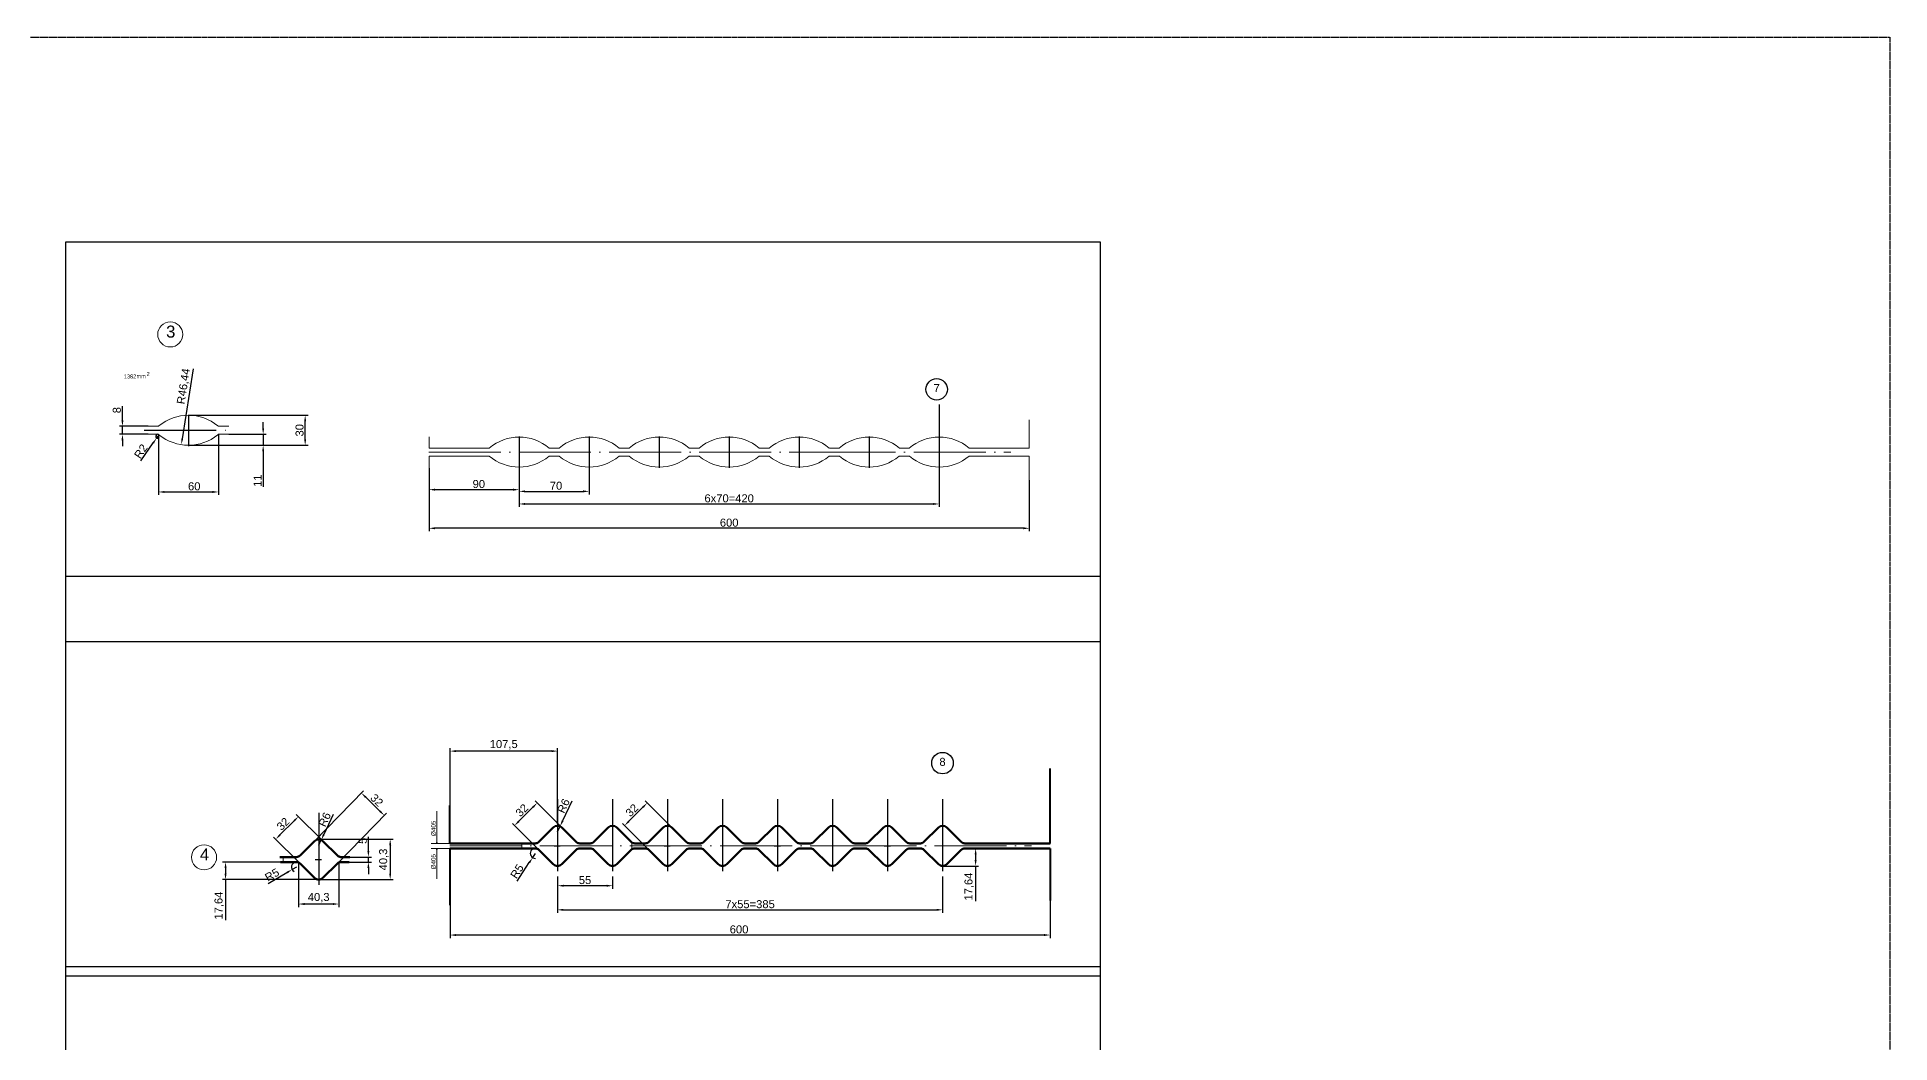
# Model space of a CAD drawing. Header units: millimetres. Extents: x -954 to 34898, y -2134 to 12006.
# Drawn here: x 14593 to 16445, y 8914 to 9919 of the extents above; entities that cross this region are included whole.
import ezdxf

# ---------------------------------------------------------------- set-up
doc = ezdxf.new("R2010")
doc.units = ezdxf.units.MM
doc.header["$LTSCALE"] = 3
doc.linetypes.add('ACAD_ISO04W100', pattern=[30, 24, -3, 0, -3])
doc.linetypes.add('HIDDEN', pattern=[0.375, 0.25, -0.125])
doc.layers.add('Nascosta', color=4, linetype='HIDDEN')
for name, color, linetype, lineweight in [('контурная', 7, 'Continuous', 50), ('осевые', 1, 'ACAD_ISO04W100', 25), ('тонкая', 7, 'Continuous', 20), ('тонкий', 7, 'Continuous', 20)]:
    doc.layers.add(name, color=color, linetype=linetype, lineweight=lineweight)
doc.styles.add('s1v4', font='arial.ttf', dxfattribs={"height": 4})
doc.styles.get("Standard").update_dxf_attribs({"font": 'arial.ttf'})
doc.dimstyles.new('s2v4', dxfattribs={"dimtxt": 8, "dimasz": 6, "dimexe": 3, "dimexo": 0, "dimgap": 1.5, "dimtad": 1, "dimtxsty": 'Standard', "dimcen": 2.5, "dimadec": 0, "dimazin": 0, "dimtfac": 1, "dimtmove": 0, "dimatfit": 3, "dimfxl": 1, "dimarcsym": 0})

# ---------------------------------------------------------------- blocks, each defined once
blk = doc.blocks.new('_Open30')
at = {"color": 0, "linetype": 'ByBlock', "lineweight": -2}
for p, q in [((-1, 0.3), (0, 0)), ((0, 0), (-1, -0.3)), ((0, 0), (-1, 0))]:
    blk.add_line(p, q, dxfattribs=at)
blk = doc.blocks.new('*D1050')
at = {"layer": 'Defpoints', "color": 0, "transparency": 16777216}
for p in [(15005.9, 9051.5), (15605.9, 9056), (15005.9, 9021.6)]:
    blk.add_point(p, dxfattribs=at)
at = {"layer": 'тонкий', "color": 0, "lineweight": -2, "transparency": 16777216}
for p, q in [((15005.9, 9051.5), (15005.9, 9018.6)), ((15605.9, 9056), (15605.9, 9018.6)), ((15599.9, 9021.6), (15011.9, 9021.6))]:
    blk.add_line(p, q, dxfattribs=at)
at = {"layer": 'тонкий', "color": 0, "transparency": 16777216}
for points in [[(15011.9, 9022.6), (15011.9, 9020.6), (15005.9, 9021.6)], [(15599.9, 9022.6), (15599.9, 9020.6), (15605.9, 9021.6)]]:
    blk.add_solid(points, dxfattribs=at)
at = {"layer": 'тонкий', "color": 0, "transparency": 16777216, "insert": (15294.9, 9027.2), "char_height": 8, "attachment_point": 5}
blk.add_mtext('600', dxfattribs=at)
blk = doc.blocks.new('*D1051')
at = {"layer": 'Defpoints', "color": 0, "transparency": 16777216}
for p in [(14902.5, 9099.6), (14924.3, 9099.6), (14902.5, 9094.6)]:
    blk.add_point(p, dxfattribs=at)
at = {"layer": 'тонкая', "color": 0, "lineweight": -2, "transparency": 16777216}
for p, q in [((14924.3, 9105.6), (14924.3, 9119.9)), ((14902.5, 9099.6), (14927.3, 9099.6)), ((14924.3, 9094.6), (14924.3, 9099.6)), ((14902.5, 9094.6), (14927.3, 9094.6)), ((14924.3, 9088.6), (14924.3, 9082.6))]:
    blk.add_line(p, q, dxfattribs=at)
at = {"layer": 'тонкая', "color": 0, "transparency": 16777216}
for points in [[(14923.3, 9105.6), (14925.3, 9105.6), (14924.3, 9099.6)], [(14923.3, 9088.6), (14925.3, 9088.6), (14924.3, 9094.6)]]:
    blk.add_solid(points, dxfattribs=at)
at = {"layer": 'тонкая', "color": 0, "transparency": 16777216, "insert": (14918.7, 9115.8), "char_height": 8, "attachment_point": 5, "rotation": 90}
blk.add_mtext('5', dxfattribs=at)
blk = doc.blocks.new('*D953')
at = {"layer": 'Defpoints', "color": 0, "transparency": 16777216}
for p in [(14874.6, 9117.3), (14874.6, 9077), (14946.1, 9077)]:
    blk.add_point(p, dxfattribs=at)
at = {"layer": 'тонкая', "color": 0, "lineweight": -2, "transparency": 16777216}
for p, q in [((14874.6, 9117.3), (14949.1, 9117.3)), ((14946.1, 9111.3), (14946.1, 9083)), ((14874.6, 9077), (14949.1, 9077))]:
    blk.add_line(p, q, dxfattribs=at)
at = {"layer": 'тонкая', "color": 0, "transparency": 16777216}
for points in [[(14945.1, 9111.3), (14947.1, 9111.3), (14946.1, 9117.3)], [(14945.1, 9083), (14947.1, 9083), (14946.1, 9077)]]:
    blk.add_solid(points, dxfattribs=at)
at = {"layer": 'тонкая', "color": 0, "transparency": 16777216, "insert": (14939.8, 9097.1), "char_height": 8, "attachment_point": 5, "rotation": 90}
blk.add_mtext('40,3', dxfattribs=at)
blk = doc.blocks.new('*D1052')
at = {"layer": 'Defpoints', "color": 0, "transparency": 16777216}
for p in [(14854.3, 9140.1), (14878.6, 9115.8), (14856, 9093.1)]:
    blk.add_point(p, dxfattribs=at)
at = {"layer": 'тонкая', "color": 0, "lineweight": -2, "transparency": 16777216}
for p, q in [((14835.9, 9121.7), (14850.1, 9135.8)), ((14878.6, 9115.8), (14852.2, 9142.2)), ((14856, 9093.1), (14829.5, 9119.6))]:
    blk.add_line(p, q, dxfattribs=at)
at = {"layer": 'тонкая', "color": 0, "transparency": 16777216}
for points in [[(14849.4, 9136.5), (14850.8, 9135.1), (14854.3, 9140.1)], [(14835.2, 9122.4), (14836.6, 9121), (14831.7, 9117.4)]]:
    blk.add_solid(points, dxfattribs=at)
at = {"layer": 'тонкая', "color": 0, "transparency": 16777216, "insert": (14839, 9132.7), "char_height": 8, "attachment_point": 5, "rotation": 45}
blk.add_mtext('32', dxfattribs=at)
blk = doc.blocks.new('*D954')
at = {"layer": 'Defpoints', "color": 0, "transparency": 16777216}
for p in [(14854.5, 9094.6), (14894.8, 9094.6), (14854.5, 9052.6)]:
    blk.add_point(p, dxfattribs=at)
at = {"layer": 'тонкая', "color": 0, "lineweight": -2, "transparency": 16777216}
for p, q in [((14854.5, 9094.6), (14854.5, 9049.6)), ((14894.8, 9094.6), (14894.8, 9049.6)), ((14888.8, 9052.6), (14860.5, 9052.6))]:
    blk.add_line(p, q, dxfattribs=at)
at = {"layer": 'тонкая', "color": 0, "transparency": 16777216}
for points in [[(14860.5, 9053.6), (14860.5, 9051.6), (14854.5, 9052.6)], [(14888.8, 9053.6), (14888.8, 9051.6), (14894.8, 9052.6)]]:
    blk.add_solid(points, dxfattribs=at)
at = {"layer": 'тонкая', "color": 0, "transparency": 16777216, "insert": (14874.6, 9058.9), "char_height": 8, "attachment_point": 5}
blk.add_mtext('40,3', dxfattribs=at)
blk = doc.blocks.new('*D1053')
at = {"layer": 'Defpoints', "color": 0, "transparency": 16777216}
for p in [(14877.2, 9116.7), (14874.6, 9111.3)]:
    blk.add_point(p, dxfattribs=at)
at = {"layer": 'тонкая', "color": 0, "lineweight": -2, "transparency": 16777216}
for p, q in [((14889, 9142), (14879.7, 9122.1)), ((14874.6, 9111.3), (14877.2, 9116.7))]:
    blk.add_line(p, q, dxfattribs=at)
at = {"layer": 'тонкая', "color": 0, "transparency": 16777216}
blk.add_solid([(14878.8, 9122.6), (14880.6, 9121.7), (14877.2, 9116.7)], dxfattribs=at)
at = {"layer": 'тонкая', "color": 0, "transparency": 16777216, "insert": (14880.6, 9137.1), "char_height": 8, "attachment_point": 5, "rotation": 64.8631}
blk.add_mtext('R6', dxfattribs=at)
blk = doc.blocks.new('*D1054')
at = {"layer": 'Defpoints', "color": 0, "transparency": 16777216}
for p in [(14848.1, 9087.1), (14852.4, 9089.6)]:
    blk.add_point(p, dxfattribs=at)
at = {"layer": 'тонкая', "color": 0, "lineweight": -2, "transparency": 16777216}
for p, q in [((14824, 9073), (14842.9, 9084.1)), ((14852.4, 9089.6), (14848.1, 9087.1))]:
    blk.add_line(p, q, dxfattribs=at)
blk.add_arc((14852.4, 9089.6), 5, 90, 244.6601, dxfattribs=at)
at = {"layer": 'тонкая', "color": 0, "transparency": 16777216}
blk.add_solid([(14842.4, 9084.9), (14843.4, 9083.2), (14848.1, 9087.1)], dxfattribs=at)
at = {"layer": 'тонкая', "color": 0, "transparency": 16777216, "insert": (14828, 9081.8), "char_height": 8, "attachment_point": 5, "rotation": 30.2827}
blk.add_mtext('R5', dxfattribs=at)
blk = doc.blocks.new('*D1055')
at = {"layer": 'Defpoints', "color": 0, "transparency": 16777216}
for p in [(15005.9, 9205.5), (15005.9, 9132.3), (15113.4, 9132.3)]:
    blk.add_point(p, dxfattribs=at)
at = {"layer": 'тонкая', "color": 0, "lineweight": -2, "transparency": 16777216}
for p, q in [((15005.9, 9132.3), (15005.9, 9208.5)), ((15113.4, 9132.3), (15113.4, 9208.5)), ((15107.4, 9205.5), (15011.9, 9205.5))]:
    blk.add_line(p, q, dxfattribs=at)
at = {"layer": 'тонкая', "color": 0, "transparency": 16777216}
for points in [[(15011.9, 9206.5), (15011.9, 9204.5), (15005.9, 9205.5)], [(15107.4, 9206.5), (15107.4, 9204.5), (15113.4, 9205.5)]]:
    blk.add_solid(points, dxfattribs=at)
at = {"layer": 'тонкая', "color": 0, "transparency": 16777216, "insert": (15059.6, 9211.8), "char_height": 8, "attachment_point": 5}
blk.add_mtext('107,5', dxfattribs=at)
blk = doc.blocks.new('*D1056')
at = {"layer": 'Defpoints', "color": 0, "transparency": 16777216}
for p in [(15093.1, 9153.7), (15117.4, 9129.4), (15094.7, 9106.7)]:
    blk.add_point(p, dxfattribs=at)
at = {"layer": 'тонкая', "color": 0, "lineweight": -2, "transparency": 16777216}
for p, q in [((15117.4, 9129.4), (15091, 9155.8)), ((15094.7, 9106.7), (15068.3, 9133.2)), ((15074.7, 9135.3), (15088.8, 9149.4))]:
    blk.add_line(p, q, dxfattribs=at)
at = {"layer": 'тонкая', "color": 0, "transparency": 16777216}
for points in [[(15088.1, 9150.1), (15089.5, 9148.7), (15093.1, 9153.7)], [(15074, 9136), (15075.4, 9134.6), (15070.4, 9131)]]:
    blk.add_solid(points, dxfattribs=at)
at = {"layer": 'тонкая', "color": 0, "transparency": 16777216, "insert": (15077.8, 9146.3), "char_height": 8, "attachment_point": 5, "rotation": 45}
blk.add_mtext('32', dxfattribs=at)
blk = doc.blocks.new('*D1057')
at = {"layer": 'Defpoints', "color": 0, "transparency": 16777216}
for p in [(15113.4, 9124.9), (15115.9, 9130.3)]:
    blk.add_point(p, dxfattribs=at)
at = {"layer": 'тонкая', "color": 0, "lineweight": -2, "transparency": 16777216}
for p, q in [((15127.8, 9155.6), (15118.5, 9135.7)), ((15113.4, 9124.9), (15115.9, 9130.3))]:
    blk.add_line(p, q, dxfattribs=at)
at = {"layer": 'тонкая', "color": 0, "transparency": 16777216}
blk.add_solid([(15117.6, 9136.2), (15119.4, 9135.3), (15115.9, 9130.3)], dxfattribs=at)
at = {"layer": 'тонкая', "color": 0, "transparency": 16777216, "insert": (15119.4, 9150.7), "char_height": 8, "attachment_point": 5, "rotation": 64.8631}
blk.add_mtext('R6', dxfattribs=at)
blk = doc.blocks.new('*D1058')
at = {"layer": 'Defpoints', "color": 0, "transparency": 16777216}
for p in [(14917.3, 9163.6), (14870.4, 9115.5), (14893.3, 9093.1)]:
    blk.add_point(p, dxfattribs=at)
at = {"layer": 'тонкая', "color": 0, "lineweight": -2, "transparency": 16777216}
for p, q in [((14870.4, 9115.5), (14919.4, 9165.7)), ((14935.9, 9145.4), (14921.6, 9159.4)), ((14893.3, 9093.1), (14942.3, 9143.3))]:
    blk.add_line(p, q, dxfattribs=at)
at = {"layer": 'тонкая', "color": 0, "transparency": 16777216}
for points in [[(14922.3, 9160.1), (14920.9, 9158.7), (14917.3, 9163.6)], [(14936.6, 9146.1), (14935.2, 9144.7), (14940.2, 9141.2)]]:
    blk.add_solid(points, dxfattribs=at)
at = {"layer": 'тонкая', "color": 0, "transparency": 16777216, "insert": (14932.7, 9156.4), "char_height": 8, "attachment_point": 5, "rotation": 315.6712}
blk.add_mtext('32', dxfattribs=at)
blk = doc.blocks.new('*D1059')
at = {"layer": 'Defpoints', "color": 0, "transparency": 16777216}
for p in [(14781.5, 9094.6), (14836.3, 9094.6), (14874.6, 9077)]:
    blk.add_point(p, dxfattribs=at)
at = {"layer": 'тонкая', "color": 0, "lineweight": -2, "transparency": 16777216}
for p, q in [((14836.3, 9094.6), (14778.5, 9094.6)), ((14781.5, 9088.6), (14781.5, 9083)), ((14874.6, 9077), (14778.5, 9077)), ((14781.5, 9077), (14781.5, 9036.4))]:
    blk.add_line(p, q, dxfattribs=at)
at = {"layer": 'тонкая', "color": 0, "transparency": 16777216}
for points in [[(14780.5, 9088.6), (14782.5, 9088.6), (14781.5, 9094.6)], [(14780.5, 9083), (14782.5, 9083), (14781.5, 9077)]]:
    blk.add_solid(points, dxfattribs=at)
at = {"layer": 'тонкая', "color": 0, "transparency": 16777216, "insert": (14775.2, 9051), "char_height": 8, "attachment_point": 5, "rotation": 90}
blk.add_mtext('17,64', dxfattribs=at)
blk = doc.blocks.new('*D1060')
at = {"layer": 'Defpoints', "color": 0, "transparency": 16777216}
for p in [(15113.4, 9080), (15168.4, 9080), (15113.4, 9070.9)]:
    blk.add_point(p, dxfattribs=at)
at = {"layer": 'тонкая', "color": 0, "lineweight": -2, "transparency": 16777216}
for p, q in [((15113.4, 9080), (15113.4, 9067.9)), ((15168.4, 9080), (15168.4, 9067.9)), ((15162.4, 9070.9), (15119.4, 9070.9))]:
    blk.add_line(p, q, dxfattribs=at)
at = {"layer": 'тонкая', "color": 0, "transparency": 16777216}
for points in [[(15119.4, 9071.9), (15119.4, 9069.9), (15113.4, 9070.9)], [(15162.4, 9071.9), (15162.4, 9069.9), (15168.4, 9070.9)]]:
    blk.add_solid(points, dxfattribs=at)
at = {"layer": 'тонкая', "color": 0, "transparency": 16777216, "insert": (15140.9, 9076.5), "char_height": 8, "attachment_point": 5}
blk.add_mtext('55', dxfattribs=at)
blk = doc.blocks.new('*D1061')
at = {"layer": 'Defpoints', "color": 0, "transparency": 16777216}
for p in [(15203.1, 9153.7), (15227.4, 9129.4), (15204.7, 9106.7)]:
    blk.add_point(p, dxfattribs=at)
at = {"layer": 'тонкая', "color": 0, "lineweight": -2, "transparency": 16777216}
for p, q in [((15227.4, 9129.4), (15201, 9155.8)), ((15204.7, 9106.7), (15178.3, 9133.2)), ((15184.7, 9135.3), (15198.8, 9149.4))]:
    blk.add_line(p, q, dxfattribs=at)
at = {"layer": 'тонкая', "color": 0, "transparency": 16777216}
for points in [[(15198.1, 9150.1), (15199.5, 9148.7), (15203.1, 9153.7)], [(15184, 9136), (15185.4, 9134.6), (15180.4, 9131)]]:
    blk.add_solid(points, dxfattribs=at)
at = {"layer": 'тонкая', "color": 0, "transparency": 16777216, "insert": (15187.8, 9146.3), "char_height": 8, "attachment_point": 5, "rotation": 45}
blk.add_mtext('32', dxfattribs=at)
blk = doc.blocks.new('*D955')
at = {"layer": 'Defpoints', "color": 0, "transparency": 16777216}
for p in [(15498.4, 9080), (15113.3, 9070.4), (15498.4, 9046.8)]:
    blk.add_point(p, dxfattribs=at)
at = {"layer": 'тонкая', "color": 0, "lineweight": -2, "transparency": 16777216}
for p, q in [((15498.4, 9080), (15498.4, 9043.8)), ((15113.3, 9070.4), (15113.3, 9043.8)), ((15119.3, 9046.8), (15492.4, 9046.8))]:
    blk.add_line(p, q, dxfattribs=at)
at = {"layer": 'тонкая', "color": 0, "transparency": 16777216}
for points in [[(15119.3, 9047.8), (15119.3, 9045.8), (15113.3, 9046.8)], [(15492.4, 9047.8), (15492.4, 9045.8), (15498.4, 9046.8)]]:
    blk.add_solid(points, dxfattribs=at)
at = {"layer": 'тонкая', "color": 0, "transparency": 16777216, "insert": (15305.9, 9052.4), "char_height": 8, "attachment_point": 5}
blk.add_mtext('7x55=385', dxfattribs=at)
blk = doc.blocks.new('*D1062')
at = {"layer": 'Defpoints', "color": 0, "transparency": 16777216}
for p in [(15088.5, 9099), (15091.2, 9103.2)]:
    blk.add_point(p, dxfattribs=at)
at = {"layer": 'тонкая', "color": 0, "lineweight": -2, "transparency": 16777216}
for p, q in [((15091.2, 9103.2), (15088.5, 9099)), ((15073.2, 9075.6), (15085.2, 9094))]:
    blk.add_line(p, q, dxfattribs=at)
blk.add_arc((15091.2, 9103.2), 5, 90, 271.3891, dxfattribs=at)
at = {"layer": 'тонкая', "color": 0, "transparency": 16777216}
blk.add_solid([(15084.4, 9094.5), (15086, 9093.4), (15088.5, 9099)], dxfattribs=at)
at = {"layer": 'тонкая', "color": 0, "transparency": 16777216, "insert": (15072.9, 9085.3), "char_height": 8, "attachment_point": 5, "rotation": 57.0116}
blk.add_mtext('R5', dxfattribs=at)
blk = doc.blocks.new('*D1063')
at = {"layer": 'Defpoints', "color": 0, "transparency": 16777216}
for p in [(15526.8, 9108.2), (15498.4, 9090.6), (15531.4, 9090.6)]:
    blk.add_point(p, dxfattribs=at)
at = {"layer": 'тонкая', "color": 0, "lineweight": -2, "transparency": 16777216}
for p, q in [((15526.8, 9108.2), (15534.4, 9108.2)), ((15531.4, 9102.2), (15531.4, 9096.6)), ((15498.4, 9090.6), (15534.4, 9090.6)), ((15531.4, 9090.6), (15531.4, 9055.4))]:
    blk.add_line(p, q, dxfattribs=at)
at = {"layer": 'тонкая', "color": 0, "transparency": 16777216}
for points in [[(15530.4, 9102.2), (15532.4, 9102.2), (15531.4, 9108.2)], [(15530.4, 9096.6), (15532.4, 9096.6), (15531.4, 9090.6)]]:
    blk.add_solid(points, dxfattribs=at)
at = {"layer": 'тонкая', "color": 0, "transparency": 16777216, "insert": (15525, 9070), "char_height": 8, "attachment_point": 5, "rotation": 90}
blk.add_mtext('17,64', dxfattribs=at)
blk = doc.blocks.new('*D962')
at = {"layer": 'Defpoints', "color": 0, "transparency": 16777216}
for p in [(14744.4, 9557.7), (14737.2, 9511.8)]:
    blk.add_point(p, dxfattribs=at)
at = {"layer": 'тонкая', "color": 0, "lineweight": -2, "transparency": 16777216}
blk.add_line((14749.1, 9587.8), (14738.2, 9517.8), dxfattribs=at)
at = {"layer": 'тонкая', "color": 0, "transparency": 16777216}
blk.add_solid([(14737.2, 9517.9), (14739.1, 9517.6), (14737.2, 9511.8)], dxfattribs=at)
at = {"layer": 'тонкая', "color": 0, "transparency": 16777216, "insert": (14740, 9570.2), "char_height": 8, "attachment_point": 5, "rotation": 81.106}
blk.add_mtext('R46,44', dxfattribs=at)
blk = doc.blocks.new('*D1078')
at = {"layer": 'Defpoints', "color": 0, "transparency": 16777216}
for p in [(14678.4, 9530.3), (14704, 9530.3), (14704, 9522.3)]:
    blk.add_point(p, dxfattribs=at)
at = {"layer": 'тонкая', "color": 0, "lineweight": -2, "transparency": 16777216}
for p, q in [((14678.4, 9536.3), (14678.4, 9550.5)), ((14704, 9530.3), (14675.4, 9530.3)), ((14704, 9522.3), (14675.4, 9522.3)), ((14678.4, 9522.3), (14678.4, 9530.3)), ((14678.4, 9516.3), (14678.4, 9510.3))]:
    blk.add_line(p, q, dxfattribs=at)
at = {"layer": 'тонкая', "color": 0, "transparency": 16777216}
for points in [[(14677.4, 9536.3), (14679.4, 9536.3), (14678.4, 9530.3)], [(14677.4, 9516.3), (14679.4, 9516.3), (14678.4, 9522.3)]]:
    blk.add_solid(points, dxfattribs=at)
at = {"layer": 'тонкая', "color": 0, "transparency": 16777216, "insert": (14672.8, 9546.4), "char_height": 8, "attachment_point": 5, "rotation": 90}
blk.add_mtext('8', dxfattribs=at)
blk = doc.blocks.new('*D1079')
at = {"layer": 'Defpoints', "color": 0, "transparency": 16777216}
for p in [(14714.4, 9522.3), (14774.4, 9522.3), (14774.4, 9464.6)]:
    blk.add_point(p, dxfattribs=at)
at = {"layer": 'тонкая', "color": 0, "lineweight": -2, "transparency": 16777216}
for p, q in [((14714.4, 9522.3), (14714.4, 9461.6)), ((14774.4, 9522.3), (14774.4, 9461.6)), ((14720.4, 9464.6), (14768.4, 9464.6))]:
    blk.add_line(p, q, dxfattribs=at)
at = {"layer": 'тонкая', "color": 0, "transparency": 16777216}
for points in [[(14720.4, 9465.6), (14720.4, 9463.6), (14714.4, 9464.6)], [(14768.4, 9465.6), (14768.4, 9463.6), (14774.4, 9464.6)]]:
    blk.add_solid(points, dxfattribs=at)
at = {"layer": 'тонкая', "color": 0, "transparency": 16777216, "insert": (14750.2, 9470.2), "char_height": 8, "attachment_point": 5}
blk.add_mtext('60', dxfattribs=at)
blk = doc.blocks.new('*D1080')
at = {"layer": 'Defpoints', "color": 0, "transparency": 16777216}
for p in [(14784.8, 9522.3), (14744.4, 9511.3), (14819.1, 9511.3)]:
    blk.add_point(p, dxfattribs=at)
at = {"layer": 'тонкая', "color": 0, "lineweight": -2, "transparency": 16777216}
for p, q in [((14784.8, 9522.3), (14822.1, 9522.3)), ((14819.1, 9528.3), (14819.1, 9534.3)), ((14819.1, 9522.3), (14819.1, 9511.3)), ((14744.4, 9511.3), (14822.1, 9511.3)), ((14819.1, 9505.3), (14819.1, 9469.8))]:
    blk.add_line(p, q, dxfattribs=at)
at = {"layer": 'тонкая', "color": 0, "transparency": 16777216}
for points in [[(14818.1, 9528.3), (14820.1, 9528.3), (14819.1, 9522.3)], [(14818.1, 9505.3), (14820.1, 9505.3), (14819.1, 9511.3)]]:
    blk.add_solid(points, dxfattribs=at)
at = {"layer": 'тонкая', "color": 0, "transparency": 16777216, "insert": (14813.6, 9475.9), "char_height": 8, "attachment_point": 5, "rotation": 90}
blk.add_mtext('11', dxfattribs=at)
blk = doc.blocks.new('*D1081')
at = {"layer": 'Defpoints', "color": 0, "transparency": 16777216}
for p in [(14744.4, 9541.3), (14861.1, 9541.3), (14744.4, 9511.3)]:
    blk.add_point(p, dxfattribs=at)
at = {"layer": 'тонкая', "color": 0, "lineweight": -2, "transparency": 16777216}
for p, q in [((14744.4, 9541.3), (14864.1, 9541.3)), ((14861.1, 9517.3), (14861.1, 9535.3)), ((14744.4, 9511.3), (14864.1, 9511.3))]:
    blk.add_line(p, q, dxfattribs=at)
at = {"layer": 'тонкая', "color": 0, "transparency": 16777216}
for points in [[(14860.1, 9535.3), (14862.1, 9535.3), (14861.1, 9541.3)], [(14860.1, 9517.3), (14862.1, 9517.3), (14861.1, 9511.3)]]:
    blk.add_solid(points, dxfattribs=at)
at = {"layer": 'тонкая', "color": 0, "transparency": 16777216, "insert": (14855.5, 9526.3), "char_height": 8, "attachment_point": 5, "rotation": 90}
blk.add_mtext('30', dxfattribs=at)
blk = doc.blocks.new('*D1082')
at = {"layer": 'Defpoints', "color": 0, "transparency": 16777216}
for p in [(14985, 9488.3), (15585, 9476.5), (14985, 9428.3)]:
    blk.add_point(p, dxfattribs=at)
at = {"layer": 'тонкая', "color": 0, "lineweight": -2, "transparency": 16777216}
for p, q in [((14985, 9488.3), (14985, 9425.3)), ((15585, 9476.5), (15585, 9425.3)), ((15579, 9428.3), (14991, 9428.3))]:
    blk.add_line(p, q, dxfattribs=at)
at = {"layer": 'тонкая', "color": 0, "transparency": 16777216}
for points in [[(14991, 9429.3), (14991, 9427.3), (14985, 9428.3)], [(15579, 9429.3), (15579, 9427.3), (15585, 9428.3)]]:
    blk.add_solid(points, dxfattribs=at)
at = {"layer": 'тонкая', "color": 0, "transparency": 16777216, "insert": (15285, 9433.9), "char_height": 8, "attachment_point": 5}
blk.add_mtext('600', dxfattribs=at)
blk = doc.blocks.new('*D1083')
at = {"layer": 'Defpoints', "color": 0, "transparency": 16777216}
for p in [(14712.6, 9518.6), (14713.7, 9520.3)]:
    blk.add_point(p, dxfattribs=at)
at = {"layer": 'тонкая', "color": 0, "lineweight": -2, "transparency": 16777216}
for p, q in [((14696.9, 9495.6), (14709.2, 9513.7)), ((14713.7, 9520.3), (14712.6, 9518.6))]:
    blk.add_line(p, q, dxfattribs=at)
blk.add_arc((14713.7, 9520.3), 2, 90, 321.704, dxfattribs=at)
at = {"layer": 'тонкая', "color": 0, "transparency": 16777216}
blk.add_solid([(14708.4, 9514.2), (14710, 9513.1), (14712.6, 9518.6)], dxfattribs=at)
at = {"layer": 'тонкая', "color": 0, "transparency": 16777216, "insert": (14696.8, 9505.3), "char_height": 8, "attachment_point": 5, "rotation": 55.7603}
blk.add_mtext('R2', dxfattribs=at)
blk = doc.blocks.new('*D1084')
at = {"layer": 'Defpoints', "color": 0, "transparency": 16777216}
for p in [(15075, 9488.7), (14985, 9482), (14985, 9466.9)]:
    blk.add_point(p, dxfattribs=at)
at = {"layer": 'тонкая', "color": 0, "lineweight": -2, "transparency": 16777216}
for p, q in [((15075, 9488.7), (15075, 9463.9)), ((14985, 9482), (14985, 9463.9)), ((15069, 9466.9), (14991, 9466.9))]:
    blk.add_line(p, q, dxfattribs=at)
at = {"layer": 'тонкая', "color": 0, "transparency": 16777216}
for points in [[(14991, 9467.9), (14991, 9465.9), (14985, 9466.9)], [(15069, 9467.9), (15069, 9465.9), (15075, 9466.9)]]:
    blk.add_solid(points, dxfattribs=at)
at = {"layer": 'тонкая', "color": 0, "transparency": 16777216, "insert": (15034.7, 9472.5), "char_height": 8, "attachment_point": 5}
blk.add_mtext('90', dxfattribs=at)
blk = doc.blocks.new('*D1085')
at = {"layer": 'Defpoints', "color": 0, "transparency": 16777216}
for p in [(15145, 9488.7), (15075, 9473.6), (15145, 9465.2)]:
    blk.add_point(p, dxfattribs=at)
at = {"layer": 'тонкая', "color": 0, "lineweight": -2, "transparency": 16777216}
for p, q in [((15145, 9488.7), (15145, 9462.2)), ((15075, 9473.6), (15075, 9462.2)), ((15081, 9465.2), (15139, 9465.2))]:
    blk.add_line(p, q, dxfattribs=at)
at = {"layer": 'тонкая', "color": 0, "transparency": 16777216}
for points in [[(15081, 9466.2), (15081, 9464.2), (15075, 9465.2)], [(15139, 9466.2), (15139, 9464.2), (15145, 9465.2)]]:
    blk.add_solid(points, dxfattribs=at)
at = {"layer": 'тонкая', "color": 0, "transparency": 16777216, "insert": (15111.9, 9470.8), "char_height": 8, "attachment_point": 5}
blk.add_mtext('70', dxfattribs=at)
blk = doc.blocks.new('*D1086')
at = {"layer": 'Defpoints', "color": 0, "transparency": 16777216}
for p in [(15495, 9488.7), (15075, 9470.3), (15495, 9452.6)]:
    blk.add_point(p, dxfattribs=at)
at = {"layer": 'тонкая', "color": 0, "lineweight": -2, "transparency": 16777216}
for p, q in [((15495, 9488.7), (15495, 9449.6)), ((15075, 9470.3), (15075, 9449.6)), ((15081, 9452.6), (15489, 9452.6))]:
    blk.add_line(p, q, dxfattribs=at)
at = {"layer": 'тонкая', "color": 0, "transparency": 16777216}
for points in [[(15081, 9453.6), (15081, 9451.6), (15075, 9452.6)], [(15489, 9453.6), (15489, 9451.6), (15495, 9452.6)]]:
    blk.add_solid(points, dxfattribs=at)
at = {"layer": 'тонкая', "color": 0, "transparency": 16777216, "insert": (15285, 9458.2), "char_height": 8, "attachment_point": 5}
blk.add_mtext('6x70=420', dxfattribs=at)

msp = doc.modelspace()

# ---------------------------------------------------------------- linework, layer by layer
at = {"lineweight": 40}
for p, q in [((15605.892, 9113.203), (15605.892, 9188.025)), ((15005.892, 9113.203), (15005.892, 9151.203)), ((15005.892, 9108.203), (15005.892, 9051.465)), ((15605.892, 9108.203), (15605.892, 9055.975))]:
    msp.add_line(p, q, dxfattribs=at)
at = {"lineweight": 5}
for p, q in [((14992.648, 9145.321), (14992.648, 9114.203)), ((14992.648, 9107.203), (14992.648, 9077.759))]:
    msp.add_line(p, q, dxfattribs=at)
at = {"lineweight": 15}
for p, q in [((15005.892, 9113.203), (14986.999, 9113.203)), ((15005.892, 9108.203), (14986.999, 9108.203))]:
    msp.add_line(p, q, dxfattribs=at)
at = {"color": 2}
for points in [[(14621.652, 9314.735), (14621.652, 9714.735), (15655.918, 9714.735), (15655.918, 9314.735), (14621.652, 9314.735), (14621.652, 9714.735)], [(14621.652, 8980.579), (14621.652, 9380.579), (15655.918, 9380.579), (15655.918, 8980.579), (14621.652, 8980.579), (14621.652, 9380.579)], [(14621.652, 8590.21), (14621.652, 8990.21), (15655.918, 8990.21), (15655.918, 8590.21), (14621.652, 8590.21), (14621.652, 8990.21)]]:
    msp.add_lwpolyline(points, dxfattribs=at)
for centre in [(15492.441, 9567.212), (15498.295, 9193.506)]:
    msp.add_circle(centre, 10.754)
at = {"layer": 'Nascosta', "color": 3}
msp.add_lwpolyline([(12525.992, 9919.459), (16445.495, 9919.459), (16445.495, 5902.304), (12534.931, 5902.304)], close=True, dxfattribs=at)
at = {"layer": 'контурная'}
for p, q in [((14855.937, 9101.063), (14870.383, 9115.51)), ((14893.314, 9101.063), (14878.868, 9115.51)), ((15094.703, 9114.668), (15109.15, 9129.114)), ((15132.081, 9114.668), (15117.635, 9129.114)), ((15149.703, 9114.668), (15164.15, 9129.114)), ((15187.081, 9114.668), (15172.635, 9129.114)), ((15204.703, 9114.668), (15219.15, 9129.114)), ((15242.081, 9114.668), (15227.635, 9129.114)), ((15259.703, 9114.668), (15274.15, 9129.114)), ((15297.081, 9114.668), (15282.635, 9129.114)), ((15314.703, 9114.668), (15329.15, 9129.114)), ((15352.081, 9114.668), (15337.635, 9129.114)), ((15369.703, 9114.668), (15384.15, 9129.114)), ((15407.081, 9114.668), (15392.635, 9129.114)), ((15424.703, 9114.668), (15439.15, 9129.114)), ((15462.081, 9114.668), (15447.635, 9129.114)), ((15479.703, 9114.668), (15494.15, 9129.114)), ((15517.081, 9114.668), (15502.635, 9129.114)), ((14852.401, 9099.599), (14835.73, 9099.599)), ((14896.85, 9099.599), (14905.591, 9099.599)), ((15091.168, 9113.203), (15005.892, 9113.203)), ((15091.194, 9108.203), (15005.892, 9108.203)), ((15109.15, 9092.319), (15094.729, 9106.739)), ((15117.635, 9092.319), (15132.055, 9106.739)), ((15135.617, 9113.203), (15146.168, 9113.203)), ((15135.617, 9108.203), (15146.194, 9108.203)), ((15146.168, 9113.203), (15146.168, 9113.203)), ((15164.15, 9092.319), (15149.729, 9106.739)), ((15172.635, 9092.319), (15187.055, 9106.739)), ((15190.591, 9108.203), (15201.194, 9108.203)), ((15190.617, 9113.203), (15201.168, 9113.203)), ((15219.15, 9092.319), (15204.729, 9106.739)), ((15227.635, 9092.319), (15242.055, 9106.739)), ((15245.617, 9113.203), (15256.168, 9113.203)), ((15245.617, 9108.203), (15256.194, 9108.203)), ((15256.168, 9113.203), (15256.168, 9113.203)), ((15274.15, 9092.319), (15259.729, 9106.739)), ((15282.635, 9092.319), (15297.055, 9106.739)), ((15300.591, 9108.203), (15311.194, 9108.203)), ((15300.617, 9113.203), (15311.168, 9113.203)), ((15329.15, 9092.319), (15314.729, 9106.739)), ((15337.635, 9092.319), (15352.055, 9106.739)), ((15355.617, 9113.203), (15366.168, 9113.203)), ((15355.617, 9108.203), (15366.194, 9108.203)), ((15366.168, 9113.203), (15366.168, 9113.203)), ((15384.15, 9092.319), (15369.729, 9106.739)), ((15392.635, 9092.319), (15407.055, 9106.739)), ((15410.591, 9108.203), (15421.194, 9108.203)), ((15410.617, 9113.203), (15421.168, 9113.203)), ((15439.15, 9092.319), (15424.729, 9106.739)), ((15447.635, 9092.319), (15462.055, 9106.739)), ((15465.617, 9113.203), (15476.168, 9113.203)), ((15465.617, 9108.203), (15476.194, 9108.203)), ((15476.168, 9113.203), (15476.168, 9113.203)), ((15494.15, 9092.319), (15479.729, 9106.739)), ((15502.635, 9092.319), (15517.055, 9106.739)), ((15520.591, 9108.203), (15605.892, 9108.203)), ((15520.617, 9113.203), (15605.892, 9113.203)), ((14852.427, 9094.599), (14836.339, 9094.599)), ((14870.383, 9078.714), (14855.963, 9093.135)), ((14878.868, 9078.714), (14893.288, 9093.135)), ((14896.824, 9094.599), (14904.982, 9094.599))]:
    msp.add_line(p, q, dxfattribs=at)
for centre, radius, start, end in [((14874.625, 9111.267), 6, 45, 135), ((15091.168, 9118.203), 5, 270, 315), ((15113.392, 9124.871), 6, 45, 135), ((15135.617, 9118.203), 5, 225, 270), ((15146.168, 9118.203), 5, 270, 315), ((15168.392, 9124.871), 6, 45, 135), ((15190.617, 9118.203), 5, 225, 270), ((15201.168, 9118.203), 5, 270, 315), ((15223.392, 9124.871), 6, 45, 135), ((15245.617, 9118.203), 5, 225, 270), ((15256.168, 9118.203), 5, 270, 315), ((15278.392, 9124.871), 6, 45, 135), ((15300.617, 9118.203), 5, 225, 270), ((15311.168, 9118.203), 5, 270, 315), ((15333.392, 9124.871), 6, 45, 135), ((15355.617, 9118.203), 5, 225, 270), ((15366.168, 9118.203), 5, 270, 315), ((15388.392, 9124.871), 6, 45, 135), ((15410.617, 9118.203), 5, 225, 270), ((15421.168, 9118.203), 5, 270, 315), ((15443.392, 9124.871), 6, 45, 135), ((15465.617, 9118.203), 5, 225, 270), ((15476.168, 9118.203), 5, 270, 315), ((15498.392, 9124.871), 6, 45, 135), ((15520.617, 9118.203), 5, 225, 270), ((14852.401, 9104.599), 5, 270, 315), ((14896.85, 9104.599), 5, 225, 270), ((15091.194, 9103.203), 5, 45, 90), ((15135.591, 9103.203), 5, 90, 135), ((15146.194, 9103.203), 5, 45, 90), ((15190.591, 9103.203), 5, 90, 135), ((15201.194, 9103.203), 5, 45, 90), ((15245.591, 9103.203), 5, 90, 135), ((15256.194, 9103.203), 5, 45, 90), ((15300.591, 9103.203), 5, 90, 135), ((15311.194, 9103.203), 5, 45, 90), ((15355.591, 9103.203), 5, 90, 135), ((15366.194, 9103.203), 5, 45, 90), ((15410.591, 9103.203), 5, 90, 135), ((15421.194, 9103.203), 5, 45, 90), ((15465.591, 9103.203), 5, 90, 135), ((15476.194, 9103.203), 5, 45, 90), ((15520.591, 9103.203), 5, 90, 135), ((14852.427, 9089.599), 5, 45, 90), ((14874.625, 9082.957), 6, 225, 315), ((14896.824, 9089.599), 5, 90, 135), ((15113.392, 9096.561), 6, 225, 315), ((15168.392, 9096.561), 6, 225, 315), ((15223.392, 9096.561), 6, 225, 315), ((15278.392, 9096.561), 6, 225, 315), ((15333.392, 9096.561), 6, 225, 315), ((15388.392, 9096.561), 6, 225, 315), ((15443.392, 9096.561), 6, 225, 315), ((15498.392, 9096.561), 6, 225, 315)]:
    msp.add_arc(centre, radius, start, end, dxfattribs=at)
at = {"layer": 'осевые'}
for p, q in [((14744.413, 9541.896), (14744.414, 9510.47)), ((15495.041, 9551.954), (15495.041, 9488.681)), ((14700.205, 9526.274), (14787.845, 9526.274)), ((15075.039, 9520.107), (15075.041, 9488.681)), ((15145.039, 9520.107), (15145.041, 9488.681)), ((15215.039, 9520.107), (15215.041, 9488.681)), ((15285.039, 9520.107), (15285.041, 9488.681)), ((15355.039, 9520.107), (15355.041, 9488.681)), ((15425.039, 9520.107), (15425.041, 9488.681)), ((15113.392, 9157.436), (15113.392, 9079.977)), ((15168.392, 9157.436), (15168.392, 9079.977)), ((15223.392, 9157.436), (15223.392, 9079.977)), ((15278.392, 9157.436), (15278.392, 9079.977)), ((15333.392, 9157.436), (15333.392, 9079.977)), ((15388.392, 9157.436), (15388.392, 9079.977)), ((15443.392, 9157.436), (15443.392, 9079.977)), ((15498.392, 9157.436), (15498.392, 9079.977)), ((14874.625, 9143.831), (14874.625, 9066.373)), ((14871.237, 9097.099), (14877.405, 9097.099)), ((15110.004, 9110.703), (15116.172, 9110.703)), ((15220.004, 9110.703), (15226.172, 9110.703)), ((15330.004, 9110.703), (15336.172, 9110.703)), ((15440.004, 9110.703), (15446.172, 9110.703))]:
    msp.add_line(p, q, dxfattribs=at)
at = {"layer": 'осевые', "lineweight": 15}
for p, q in [((14984.735, 9504.394), (15379.357, 9504.394)), ((15379.357, 9504.394), (15566.434, 9504.394)), ((15113.392, 9087.37), (15113.392, 9132.269)), ((15223.392, 9087.37), (15223.392, 9132.269)), ((15333.392, 9087.37), (15333.392, 9132.269)), ((15443.392, 9087.37), (15443.392, 9132.269)), ((15005.587, 9110.703), (15400.209, 9110.703)), ((15400.209, 9110.703), (15587.286, 9110.703))]:
    msp.add_line(p, q, dxfattribs=at)
at = {"layer": 'тонкая'}
for p, q in [((14713.69, 9530.274), (14704.01, 9530.274)), ((14713.69, 9522.274), (14704.01, 9522.274)), ((14713.69, 9530.274), (14714.414, 9530.274)), ((14713.69, 9522.274), (14714.414, 9522.274)), ((14775.15, 9530.264), (14774.426, 9530.264)), ((14775.15, 9522.284), (14774.426, 9522.284)), ((14775.15, 9530.264), (14784.817, 9530.264)), ((14775.15, 9522.284), (14784.817, 9522.284)), ((15585.04, 9508.485), (15585.04, 9536.806)), ((14985.04, 9508.485), (14985.04, 9519.739)), ((15045.04, 9508.485), (14985.04, 9508.485)), ((15105.146, 9508.395), (15114.934, 9508.395)), ((15175.146, 9508.395), (15184.934, 9508.395)), ((15245.146, 9508.395), (15254.934, 9508.395)), ((15315.146, 9508.395), (15324.934, 9508.395)), ((15385.146, 9508.395), (15394.934, 9508.395)), ((15455.146, 9508.395), (15464.934, 9508.395)), ((15525.04, 9508.485), (15585.04, 9508.485)), ((14985.04, 9500.485), (14985.04, 9488.282)), ((15045.04, 9500.485), (14985.04, 9500.485)), ((15104.931, 9500.393), (15115.15, 9500.393)), ((15174.931, 9500.393), (15185.15, 9500.393)), ((15244.931, 9500.393), (15255.15, 9500.393)), ((15314.931, 9500.393), (15325.15, 9500.393)), ((15384.931, 9500.393), (15395.15, 9500.393)), ((15454.931, 9500.393), (15465.15, 9500.393)), ((15525.04, 9500.485), (15585.04, 9500.485)), ((15585.04, 9500.485), (15585.04, 9476.482)), ((15093.239, 9113.203), (15094.703, 9114.668)), ((15133.545, 9113.203), (15132.081, 9114.668)), ((15203.239, 9113.203), (15204.703, 9114.668)), ((15243.545, 9113.203), (15242.081, 9114.668)), ((15313.239, 9113.203), (15314.703, 9114.668)), ((15353.545, 9113.203), (15352.081, 9114.668)), ((15423.239, 9113.203), (15424.703, 9114.668)), ((15463.545, 9113.203), (15462.081, 9114.668)), ((14839.048, 9099.599), (14839.048, 9094.599)), ((14852.401, 9099.599), (14854.472, 9099.599)), ((14854.472, 9099.599), (14855.937, 9101.063)), ((14894.779, 9099.599), (14893.314, 9101.063)), ((14896.85, 9099.599), (14894.779, 9099.599)), ((15077.815, 9113.203), (15077.815, 9108.203)), ((15091.168, 9113.203), (15093.239, 9113.203)), ((15091.168, 9108.203), (15093.239, 9108.203)), ((15093.239, 9108.203), (15094.703, 9106.739)), ((15133.545, 9108.203), (15132.081, 9106.739)), ((15135.617, 9113.203), (15133.545, 9113.203)), ((15135.617, 9108.203), (15133.545, 9108.203)), ((15146.168, 9108.203), (15148.239, 9108.203)), ((15148.239, 9108.203), (15149.703, 9106.739)), ((15188.545, 9108.203), (15187.081, 9106.739)), ((15187.815, 9113.203), (15187.815, 9108.203)), ((15190.617, 9108.203), (15188.545, 9108.203)), ((15201.168, 9113.203), (15203.239, 9113.203)), ((15201.168, 9108.203), (15203.239, 9108.203)), ((15203.239, 9108.203), (15204.703, 9106.739)), ((15243.545, 9108.203), (15242.081, 9106.739)), ((15245.617, 9113.203), (15243.545, 9113.203)), ((15245.617, 9108.203), (15243.545, 9108.203)), ((15256.168, 9108.203), (15258.239, 9108.203)), ((15258.239, 9108.203), (15259.703, 9106.739)), ((15298.545, 9108.203), (15297.081, 9106.739)), ((15300.617, 9108.203), (15298.545, 9108.203)), ((15311.168, 9113.203), (15313.239, 9113.203)), ((15311.168, 9108.203), (15313.239, 9108.203)), ((15313.239, 9108.203), (15314.703, 9106.739)), ((15353.545, 9108.203), (15352.081, 9106.739)), ((15355.617, 9113.203), (15353.545, 9113.203)), ((15355.617, 9108.203), (15353.545, 9108.203)), ((15366.168, 9108.203), (15368.239, 9108.203)), ((15368.239, 9108.203), (15369.703, 9106.739)), ((15408.545, 9108.203), (15407.081, 9106.739)), ((15410.617, 9108.203), (15408.545, 9108.203)), ((15421.168, 9113.203), (15423.239, 9113.203)), ((15421.168, 9108.203), (15423.239, 9108.203)), ((15423.239, 9108.203), (15424.703, 9106.739)), ((15463.545, 9108.203), (15462.081, 9106.739)), ((15465.617, 9113.203), (15463.545, 9113.203)), ((15465.617, 9108.203), (15463.545, 9108.203)), ((15476.168, 9108.203), (15478.239, 9108.203)), ((15478.239, 9108.203), (15479.703, 9106.739)), ((15518.545, 9108.203), (15517.081, 9106.739)), ((15520.617, 9108.203), (15518.545, 9108.203)), ((14852.401, 9094.599), (14854.472, 9094.599)), ((14854.472, 9094.599), (14855.937, 9093.135)), ((14894.779, 9094.599), (14893.314, 9093.135)), ((14896.85, 9094.599), (14894.779, 9094.599))]:
    msp.add_line(p, q, dxfattribs=at)
for centre in [(14726.206, 9622.1), (14760.007, 9099.326)]:
    msp.add_circle(centre, 12.532, dxfattribs=at)
for centre, radius, start, end in [((14744.414, 9494.821), 46.442, 50.618107, 129.363249), ((14713.69, 9532.274), 2, 270, 309.363249), ((14713.69, 9520.274), 2, 50.636751, 90), ((14744.414, 9494.821), 46.442, 129.566886, 130.237708), ((14744.414, 9557.727), 46.442, 229.762292, 230.433114), ((14744.414, 9557.727), 46.442, 230.636674, 309.381893), ((14775.15, 9532.264), 2, 230.618107, 270), ((14775.15, 9520.284), 2, 90, 129.381893), ((14744.414, 9494.821), 46.442, 49.743198, 50.314096), ((14744.414, 9557.727), 46.442, 309.685904, 310.256802), ((15075.04, 9473.032), 46.442, 49.590708, 130.237708), ((15145.04, 9473.032), 46.442, 49.590708, 130.409292), ((15215.04, 9473.032), 46.442, 49.590708, 130.409292), ((15285.04, 9473.032), 46.442, 49.590708, 130.409292), ((15355.04, 9473.032), 46.442, 49.762292, 130.409292), ((15425.04, 9473.032), 46.442, 49.590708, 130.409292), ((15495.04, 9473.032), 46.442, 49.762292, 130.409292), ((15075.04, 9535.938), 46.442, 229.762292, 310.060957), ((15145.04, 9535.938), 46.442, 229.939043, 310.060957), ((15215.04, 9535.938), 46.442, 229.939043, 310.060957), ((15285.04, 9535.938), 46.442, 229.939043, 310.060957), ((15355.04, 9535.938), 46.442, 229.939043, 310.060957), ((15425.04, 9535.938), 46.442, 229.939043, 310.060957), ((15495.04, 9535.938), 46.442, 229.939043, 310.237708)]:
    msp.add_arc(centre, radius, start, end, dxfattribs=at)

# ---------------------------------------------------------------- block references
at = {"lineweight": 5}
for p, rotation in [((14992.648, 9113.203), 270), ((14992.648, 9108.203), 90)]:
    msp.add_blockref('_Open30', p, dxfattribs=dict(at, rotation=rotation))

# ---------------------------------------------------------------- texts
at = {"char_height": 8, "attachment_point": 5}
for s, insert in [('7', (15492.439, 9568.418)), ('8', (15498.293, 9194.712))]:
    msp.add_mtext(s, dxfattribs=dict(at, insert=insert))
at = {"layer": 'тонкая', "style": 's1v4'}
for s, p in [('1382', (14679.809, 9578.102)), ('mm', (14692.471, 9578.368)), ('2', (14702.541, 9580.512))]:
    msp.add_text(s, height=4, dxfattribs=at).set_placement(p)
at = {"layer": 'тонкий', "style": 's1v4'}
for s, p in [('3', (14722.043, 9618.949)), ('4', (14755.844, 9096.176))]:
    msp.add_text(s, height=12, dxfattribs=at).set_placement(p)
at = {"layer": 'тонкий', "char_height": 4.5, "attachment_point": 5, "rotation": 90}
for insert in [(14989.398, 9128.284), (14989.398, 9094.94)]:
    msp.add_mtext('%%C405', dxfattribs=dict(at, insert=insert))

# ---------------------------------------------------------------- dimensions: what is measured, and where the dimension line sits
at = {"layer": 'тонкая'}
dim = msp.add_radius_dim(center=(14744.414, 9557.727), mpoint=(14737.233, 9511.843), dimstyle='s2v4', dxfattribs=at)
dim.commit()
dim.dimension.update_dxf_attribs({"geometry": '*D962', "text_midpoint": (14746.212, 9569.218), "dimtype": 164})
dim = msp.add_linear_dim(base=(14678.4, 9530.274), p1=(14704.01, 9522.274), p2=(14704.01, 9530.274), angle=90, dimstyle='s2v4', dxfattribs=at)
dim.commit()
dim.dimension.update_dxf_attribs({"geometry": '*D1078', "text_midpoint": (14672.815, 9546.41)})
for base, p1, p2, override, picture, middle in [((14861.075, 9541.264), (14744.414, 9511.285), (14744.416, 9541.264), {"dimdec": 0}, '*D1081', (14855.487, 9526.274)), ((14946.062, 9076.957), (14874.625, 9117.267), (14874.625, 9076.957), {"dimdec": 1}, '*D953', (14939.754, 9097.112))]:
    dim = msp.add_linear_dim(base=base, p1=p1, p2=p2, angle=90, dimstyle='s2v4', override=override, dxfattribs=at)
    dim.commit()
    dim.dimension.update_dxf_attribs({"geometry": picture, "text_midpoint": middle})
for center, mpoint, picture, middle in [((14713.69, 9520.274), (14712.565, 9518.621), '*D1083', (14696.802, 9505.266)), ((15113.392, 9124.871), (15115.941, 9130.303), '*D1057', (15119.358, 9150.734)), ((14874.625, 9111.267), (14877.174, 9116.699), '*D1053', (14880.592, 9137.129)), ((15091.194, 9103.203), (15088.471, 9099.01), '*D1062', (15072.922, 9085.282)), ((14852.427, 9089.599), (14848.109, 9087.078), '*D1054', (14828.048, 9081.811))]:
    dim = msp.add_radius_dim(center=center, mpoint=mpoint, dimstyle='s2v4', dxfattribs=at)
    dim.commit()
    dim.dimension.update_dxf_attribs({"geometry": picture, "text_midpoint": middle})
dim = msp.add_linear_dim(base=(14774.426, 9464.647), p1=(14714.414, 9522.274), p2=(14774.426, 9522.284), dimstyle='s2v4', override={"dimdec": 0}, dxfattribs=at)
dim.commit()
dim.dimension.update_dxf_attribs({"geometry": '*D1079', "text_midpoint": (14750.216, 9464.647), "dimtype": 160})
for base, p1, p2, picture, middle in [((14819.076, 9511.285), (14784.817, 9522.284), (14744.414, 9511.285), '*D1080', (14819.076, 9475.852)), ((14924.3, 9099.599), (14902.545, 9094.599), (14902.545, 9099.599), '*D1051', (14924.3, 9115.751)), ((15531.354, 9090.561), (15526.803, 9108.203), (15498.392, 9090.561), '*D1063', (15531.354, 9069.956)), ((14781.523, 9094.599), (14874.625, 9076.957), (14836.339, 9094.599), '*D1059', (14781.523, 9050.965))]:
    dim = msp.add_linear_dim(base=base, p1=p1, p2=p2, angle=90, dimstyle='s2v4', dxfattribs=at)
    dim.commit()
    dim.dimension.update_dxf_attribs({"geometry": picture, "text_midpoint": middle, "dimtype": 160})
for base, p1, p2, picture, middle in [((14985.04, 9466.904), (15075.041, 9488.681), (14985.04, 9482.035), '*D1084', (15034.697, 9466.904)), ((15145.041, 9465.219), (15075.041, 9473.607), (15145.041, 9488.681), '*D1085', (15111.862, 9465.219))]:
    dim = msp.add_linear_dim(base=base, p1=p1, p2=p2, dimstyle='s2v4', dxfattribs=at)
    dim.commit()
    dim.dimension.update_dxf_attribs({"geometry": picture, "text_midpoint": middle, "dimtype": 160})
for base, p1, p2, picture, middle in [((14985.04, 9428.344), (15585.04, 9476.482), (14985.04, 9488.282), '*D1082', (15285.04, 9433.928)), ((15005.892, 9205.529), (15113.392, 9132.269), (15005.892, 9132.269), '*D1055', (15059.642, 9211.836)), ((15113.392, 9070.939), (15168.392, 9079.977), (15113.392, 9079.977), '*D1060', (15140.892, 9076.507))]:
    dim = msp.add_linear_dim(base=base, p1=p1, p2=p2, dimstyle='s2v4', dxfattribs=at)
    dim.commit()
    dim.dimension.update_dxf_attribs({"geometry": picture, "text_midpoint": middle})
for base, p1, p2, text, picture, middle in [((15495.041, 9452.58), (15075.041, 9470.336), (15495.041, 9488.681), '6x70=420', '*D1086', (15285.041, 9458.165)), ((15498.392, 9046.816), (15113.309, 9070.439), (15498.392, 9079.977), '7x55=385', '*D955', (15305.85, 9052.403))]:
    dim = msp.add_linear_dim(base=base, p1=p1, p2=p2, text=text, dimstyle='s2v4', dxfattribs=at)
    dim.commit()
    dim.dimension.update_dxf_attribs({"geometry": picture, "text_midpoint": middle})
for p1, p2, distance, picture, middle in [((14893.288, 9093.135), (14870.383, 9115.51), -67.188, '*D1058', (14932.69, 9156.382)), ((15094.729, 9106.739), (15117.37, 9129.379), 34.361, '*D1056', (15077.802, 9146.307)), ((15204.729, 9106.739), (15227.37, 9129.379), 34.361, '*D1061', (15187.802, 9146.307)), ((14855.963, 9093.135), (14878.603, 9115.775), 34.361, '*D1052', (14839.035, 9132.702))]:
    dim = msp.add_aligned_dim(p1=p1, p2=p2, distance=distance, dimstyle='s2v4', override={"dimdec": 0}, dxfattribs=at)
    dim.commit()
    dim.dimension.update_dxf_attribs({"geometry": picture, "text_midpoint": middle})
dim = msp.add_linear_dim(base=(14854.472, 9052.591), p1=(14894.779, 9094.599), p2=(14854.472, 9094.599), dimstyle='s2v4', override={"dimdec": 1}, dxfattribs=at)
dim.commit()
dim.dimension.update_dxf_attribs({"geometry": '*D954', "text_midpoint": (14874.625, 9058.899)})
at = {"layer": 'тонкий'}
dim = msp.add_linear_dim(base=(15005.892, 9021.587), p1=(15605.892, 9055.975), p2=(15005.892, 9051.465), dimstyle='s2v4', dxfattribs=at)
dim.commit()
dim.dimension.update_dxf_attribs({"geometry": '*D1050', "text_midpoint": (15294.937, 9021.587), "dimtype": 160})

doc.saveas('drawing.dxf')
